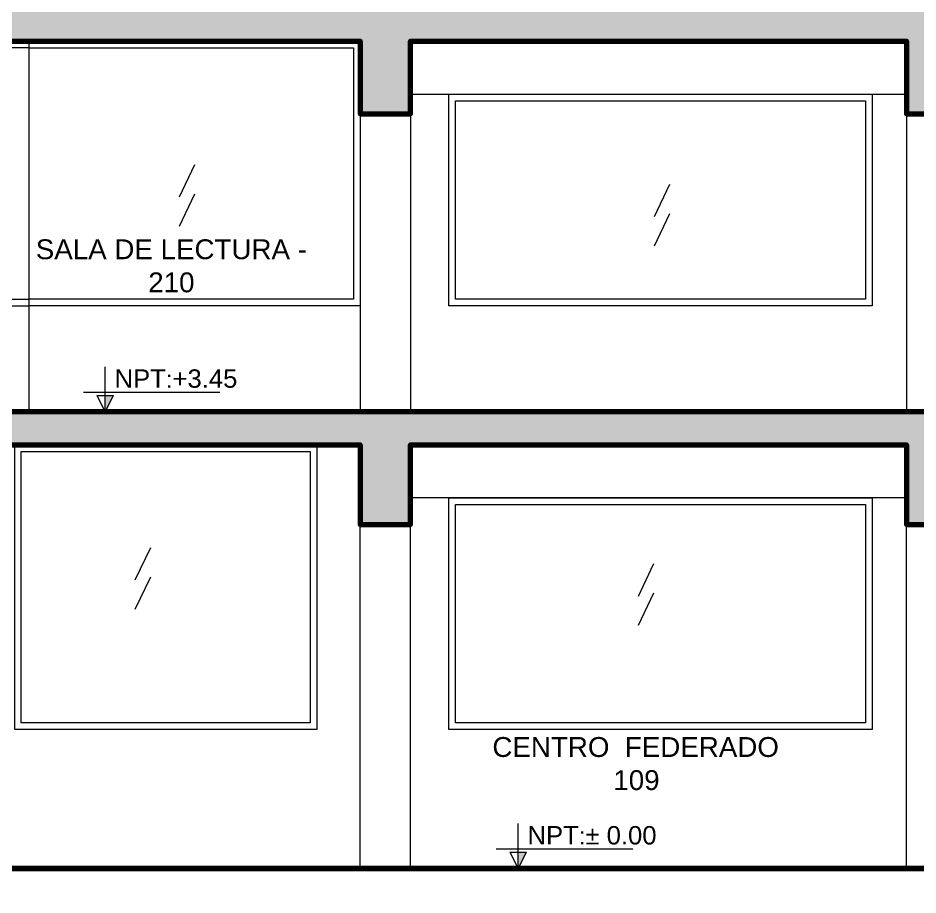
# Model space of a CAD drawing. Header units: inches. Extents: x 140 to 978, y -82 to 38.
# Drawn here: x 617.74 to 624.54, y -45.19 to -38.56 of the extents above; entities that cross this region are included whole.
import ezdxf

# ---------------------------------------------------------------- set-up
doc = ezdxf.new("R2010")
doc.units = ezdxf.units.IN
doc.header["$MEASUREMENT"] = 0
doc.linetypes.add('DASHED2', pattern=[0.375, 0.25, -0.125])
for name, color, linetype, lineweight in [('UNSAAC-CORTE ESTRUCTURA', 7, 'Continuous', 70), ('UNSAAC-MUEBLE', 254, 'Continuous', 0), ('UNSAAC-PROYECCIONES', 38, 'DASHED2', 0), ('UNSAAC-TEXTOS', 250, 'Continuous', 0), ('UNSAAC-TEXTURAS', 250, 'Continuous', 0), ('UNSAAC-VARIOS', 30, 'Continuous', 0)]:
    doc.layers.add(name, color=color, linetype=linetype, lineweight=lineweight)
doc.styles.get("Standard").update_dxf_attribs({"font": 'arial.ttf'})
pattern_1 = [(95, (-75.50643, 3.20873), (0.275776, 0.23140354), [0.0375, -0.4125]), (40, (-75.50643, 3.20873), (-0.31499608, 0.21688407), [0.03, -0.33]), (145.451444, (-75.48345, 3.228), (-0.03922008, 0.44828761), [0.0318701, -0.35057106]), (91.1842, (-75.57714, 3.27944), (0.4358467, 0.3188069), [0.05625, -0.61875]), (141.635635, (-75.5408, 3.306), (-0.01395003, 0.67485583), [0.04780517, -0.5258569]), (36.18416, (-75.57714, 3.27944), (-0.01395003, 0.67485583), [0.045, -0.495]), (66, (-75.5241, 3.29712), (0.35338579, 0.06869124), [0.0375, -0.4125]), (11, (-75.5241, 3.29712), (-0.1703543, 0.34240422), [0.03, -0.33]), (116.451445, (-75.49466, 3.30285), (0.18303149, 0.41109545), [0.0318701, -0.35057106]), (82.5, (-75.50643, 3.20873), (-0.113396593, 0.121994909), [0, -0.326, 0, -0.335, 0, -0.33125]), (52.5, (-75.50643, 3.20873), (-0.04643647, 0.232454725), [0, -0.191, 0, -0.3185, 0, -0.12625]), (12.5, (-75.58527, 3.12989), (0.196709084, 0.18076038), [0, -0.125, 0, -0.39, 0, -0.5175]), (2.5, (-75.62063, 3.09454), (0.17079499, 0.2415799), [0, -0.1625, 0, -0.259, 0, -0.3675])]

# ---------------------------------------------------------------- blocks, each defined once
blk = doc.blocks.new('A$C60F52226')
at = {"layer": 'UNSAAC-TEXTOS'}
h = blk.add_hatch(color=0, dxfattribs=at)
h.dxf.hatch_style = 1
h.paths.add_polyline_path([(0.0622, 0.1232), (0, 0.1232), (0, 0)])
at = {"layer": 'UNSAAC-TEXTOS', "color": 0}
for p, q in [((0, 0), (0, 0.3389)), ((-0.1647, 0.1482), (0.8667, 0.1482)), ((-0.0622, 0.1232), (0.0622, 0.1232))]:
    blk.add_line(p, q, dxfattribs=at)
blk.add_lwpolyline([(-0.0622, 0.1232), (0, 0), (0.0622, 0.1232)], dxfattribs=at)

msp = doc.modelspace()

# ---------------------------------------------------------------- hatches: boundary and pattern name
at = {"layer": 'UNSAAC-TEXTURAS'}
h = msp.add_hatch(dxfattribs=at)
h.set_pattern_fill('AR-CONC', color=256, scale=0.05, angle=45)
h.set_pattern_definition(pattern_1)
h.paths.add_polyline_path([(652.3815, -38.7385), (652.3815, -39.2885), (652.7615, -39.2885), (652.7615, -38.3885), (615.1656, -38.3885), (615.1656, -38.7385), (620.3215, -38.7385), (620.3215, -39.2885), (620.7015, -39.2885), (620.7015, -38.7385), (624.4515, -38.7385), (624.4515, -39.2885), (624.8315, -39.2885), (624.8315, -38.7385), (630.0415, -38.7385), (630.0415, -39.2885), (630.4215, -39.2885), (630.4215, -38.7385), (635.6215, -38.7385), (635.6215, -39.2885), (636.0015, -39.2885), (636.0015, -38.7385), (641.2115, -38.7385), (641.2115, -39.2885), (641.5915, -39.2885), (641.5915, -38.7385), (646.7915, -38.7385), (646.7915, -39.2885), (647.1715, -39.2885), (647.1715, -38.7385)])
h = msp.add_hatch(dxfattribs=at)
h.set_pattern_fill('AR-CONC', color=256, scale=0.05, angle=45)
h.set_pattern_definition(pattern_1)
h.paths.add_polyline_path([(652.3815, -41.7885), (652.3815, -42.3885), (652.7615, -42.3885), (652.7615, -41.5385), (615.1656, -41.5385), (615.1656, -41.7885), (620.3215, -41.7885), (620.3215, -42.3885), (620.7015, -42.3885), (620.7015, -41.7885), (624.4515, -41.7885), (624.4515, -42.3885), (624.8315, -42.3885), (624.8315, -41.7885), (630.0415, -41.7885), (630.0415, -42.3885), (630.4215, -42.3885), (630.4215, -41.7885), (635.6215, -41.7885), (635.6215, -42.3885), (636.0015, -42.3885), (636.0015, -41.7885), (641.2115, -41.7885), (641.2115, -42.3885), (641.5915, -42.3885), (641.5915, -41.7885), (646.7915, -41.7885), (646.7915, -42.3885), (647.1715, -42.3885), (647.1715, -41.7885)])

# ---------------------------------------------------------------- linework, layer by layer
at = {"layer": 'UNSAAC-CORTE ESTRUCTURA'}
for points in [[(652.7615, -38.3885), (615.1656, -38.3885), (615.1656, -38.7385), (620.3215, -38.7385), (620.3215, -39.2885), (620.7015, -39.2885), (620.7015, -38.7385), (624.4515, -38.7385), (624.4515, -39.2885), (624.8315, -39.2885)], [(652.7615, -41.5385), (615.1656, -41.5385), (615.1656, -41.7885), (620.3215, -41.7885), (620.3215, -42.3885), (620.7015, -42.3885), (620.7015, -41.7885), (624.4515, -41.7885), (624.4515, -42.3885), (624.8315, -42.3885)]]:
    msp.add_lwpolyline(points, dxfattribs=at)
at = {"layer": 'UNSAAC-MUEBLE'}
for p, q in [((617.8204, -41.5385), (617.8204, -38.7385)), ((620.7015, -39.1385), (624.4515, -39.1385)), ((620.3215, -39.2885), (620.3215, -41.5385)), ((620.7015, -39.2885), (620.7015, -41.5385)), ((624.4515, -39.2885), (624.4515, -41.5385)), ((619.0714, -39.6726), (618.955, -39.9169)), ((622.6598, -39.8212), (622.5433, -40.0655)), ((619.0714, -39.8936), (618.955, -40.1379)), ((622.6598, -40.0423), (622.5433, -40.2866)), ((624.4515, -42.1885), (620.7015, -42.1885)), ((624.4515, -44.9885), (624.4515, -42.3885)), ((618.7371, -42.5659), (618.6206, -42.8102)), ((622.5398, -42.6881), (622.4233, -42.9324)), ((618.7371, -42.787), (618.6206, -43.0313)), ((622.5398, -42.9091), (622.4233, -43.1534))]:
    msp.add_line(p, q, dxfattribs=at)
for points in [[(615.4657, -40.7385), (617.8204, -40.7385), (617.8204, -38.7385), (615.4657, -38.7385)], [(617.8204, -38.7385), (620.3215, -38.7385), (620.3215, -40.7385), (617.8204, -40.7385)], [(620.9915, -39.1385), (624.1915, -39.1385), (624.1915, -40.7385), (620.9915, -40.7385)], [(621.0415, -39.1885), (624.1415, -39.1885), (624.1415, -40.6885), (621.0415, -40.6885)], [(617.7114, -41.7885), (619.9943, -41.7885), (619.9943, -43.9385), (617.7114, -43.9385)], [(617.7614, -41.8385), (619.9443, -41.8385), (619.9443, -43.8885), (617.7614, -43.8885)], [(620.9915, -42.1885), (624.1915, -42.1885), (624.1915, -43.9385), (620.9915, -43.9385)], [(621.0415, -42.2385), (624.1415, -42.2385), (624.1415, -43.8885), (621.0415, -43.8885)]]:
    msp.add_lwpolyline(points, close=True, dxfattribs=at)
for points in [[(617.8204, -38.7885), (615.5157, -38.7885), (615.5157, -40.6885), (617.8204, -40.6885)], [(617.8204, -38.7885), (620.2715, -38.7885), (620.2715, -40.6885), (617.8204, -40.6885)]]:
    msp.add_lwpolyline(points, dxfattribs=at)
at = {"layer": 'UNSAAC-PROYECCIONES', "ltscale": 2.5}
msp.add_line((616.1625, -44.9716), (657.5531, -44.9885), dxfattribs=at)
at = {"layer": 'UNSAAC-TEXTURAS'}
for p, q in [((620.3215, -44.9885), (620.3215, -42.3885)), ((620.7015, -44.9885), (620.7015, -42.3885))]:
    msp.add_line(p, q, dxfattribs=at)
at = {"layer": 'UNSAAC-VARIOS', "color": 3, "lineweight": 100}
msp.add_lwpolyline([(632.8265, -44.9885), (616.1669, -44.9885), (616.1669, -45.1885), (613.41, -45.1885)], dxfattribs=at)

# ---------------------------------------------------------------- block references
at = {"layer": 'UNSAAC-TEXTOS'}
for p in [(618.3952, -41.5385), (621.5158, -44.9885)]:
    msp.add_blockref('A$C60F52226', p, dxfattribs=at)

# ---------------------------------------------------------------- texts
at = {"layer": 'UNSAAC-TEXTOS', "attachment_point": 1}
for s, insert, char_height, width in [('\\pi0.1205;SALA DE LECTURA - \\P\\pi0.97051;210', (617.7503, -40.2355), 0.15, 2.274485), ('{\\H1.0667x;NPT\\fArial|b0|i0|c204|p34;\\H0.9375x;:\\fArial|b0|i0|c0|p34;\\H1.0667x;+3.45}', (618.4663, -41.218), 0.13, 1.05723), ('{\\H1.0667x;NPT\\fArial|b0|i0|c204|p34;\\H0.9375x;:\\fArial|b0|i0|c0|p34;\\H1.0667x;± 0.00}', (621.587, -44.668), 0.13, 1.05723)]:
    msp.add_mtext(s, dxfattribs=dict(at, insert=insert, char_height=char_height, width=width))
at = {"layer": 'UNSAAC-TEXTOS', "insert": (621.3096, -43.9956), "char_height": 0.15, "attachment_point": 1}
msp.add_mtext_dynamic_manual_height_columns('\\pi0.011908;CENTRO  FEDERADO  \\P\\pi0.92593;109 ', width=2.16945, gutter_width=1, heights=[0], dxfattribs=at)

doc.saveas('drawing.dxf')
